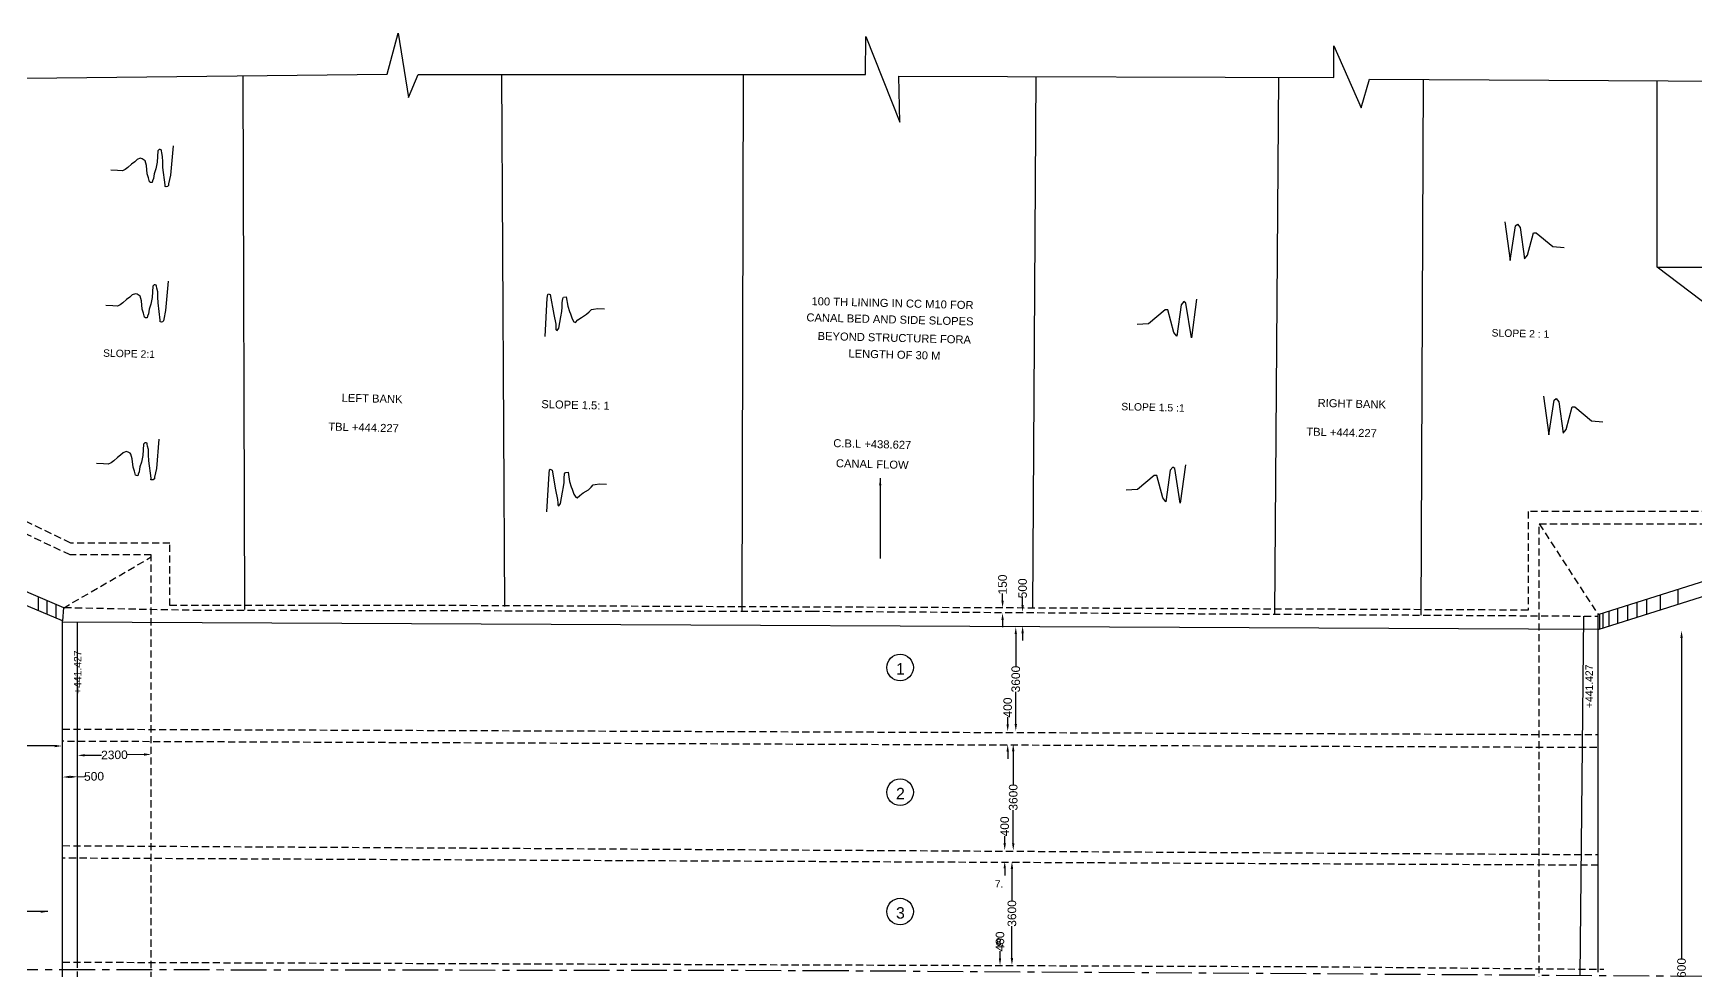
# Model space of a CAD drawing. Header units: millimetres. Extents: x 4403 to 145284, y 12011 to 109869.
# Drawn here: x 33812 to 91969, y 51321 to 84146 of the extents above; entities that cross this region are included whole.
import ezdxf

# ---------------------------------------------------------------- set-up
doc = ezdxf.new("R2010")
doc.units = ezdxf.units.MM
doc.header["$MEASUREMENT"] = 0
doc.linetypes.add('CENTER', pattern=[2, 1.25, -0.25, 0.25, -0.25])
doc.linetypes.add('DASHED', pattern=[0.75, 0.5, -0.25])
for name, color, linetype in [('DIM', 7, 'Continuous'), ('DWG', 7, 'Continuous'), ('TEXT', 7, 'Continuous')]:
    doc.layers.add(name, color=color, linetype=linetype)
doc.styles.get("Standard").update_dxf_attribs({"font": 'arial.ttf'})
doc.dimstyles.new('Civil', dxfattribs={"dimtxt": 300, "dimasz": 250, "dimexe": 0.1, "dimexo": 0.0625, "dimgap": 0.09, "dimtad": 0, "dimdec": 0, "dimzin": 12, "dimdsep": 46, "dimtxsty": 'Standard', "dimcen": 0.1, "dimse1": 1, "dimse2": 1, "dimadec": 0, "dimazin": 2, "dimtfac": 1, "dimtdec": 0, "dimtofl": 0, "dimtmove": 0, "dimatfit": 3, "dimfxl": 1, "dimfrac": 1, "dimtolj": 1, "dimtzin": 0, "dimarcsym": 0})

# ---------------------------------------------------------------- blocks, each defined once
blk = doc.blocks.new('*D42')
at = {"layer": 'Defpoints', "color": 0, "transparency": 16777216}
for p in [(18029, 58868), (34814, 59191), (34814, 58868)]:
    blk.add_point(p, dxfattribs=at)
at = {"layer": 'DIM', "color": 0, "lineweight": -2, "transparency": 16777216}
for p, q in [((18279, 59191), (25872, 59191)), ((34564, 59191), (26971, 59191))]:
    blk.add_line(p, q, dxfattribs=at)
at = {"layer": 'DIM', "color": 0, "transparency": 16777216}
for points in [[(18279, 59232), (18279, 59149), (18029, 59191)], [(34564, 59232), (34564, 59149), (34814, 59191)]]:
    blk.add_solid(points, dxfattribs=at)
at = {"layer": 'DIM', "color": 0, "transparency": 16777216, "insert": (26421, 59191), "char_height": 300, "attachment_point": 5}
blk.add_mtext('\\A1;17110', dxfattribs=at)
blk = doc.blocks.new('*D44')
at = {"layer": 'Defpoints', "color": 0, "transparency": 16777216}
for p in [(34839, 58022), (35358, 58114), (35359, 58034)]:
    blk.add_point(p, dxfattribs=at)
at = {"layer": 'DIM', "color": 0, "lineweight": -2, "transparency": 16777216}
for p, q in [((35088, 58108), (35108, 58109)), ((35358, 58114), (35607, 58120))]:
    blk.add_line(p, q, dxfattribs=at)
at = {"layer": 'DIM', "color": 0, "transparency": 16777216}
for points in [[(35087, 58150), (35089, 58067), (34838, 58103)], [(35107, 58150), (35109, 58067), (35358, 58114)]]:
    blk.add_solid(points, dxfattribs=at)
at = {"layer": 'DIM', "color": 0, "transparency": 16777216, "insert": (35938, 58127), "char_height": 300, "attachment_point": 5, "rotation": 1.26604}
blk.add_mtext('\\A1;500', dxfattribs=at)
blk = doc.blocks.new('*D45')
at = {"layer": 'Defpoints', "color": 0, "transparency": 16777216}
for p in [(35365, 58769), (37940, 58896), (37941, 58804)]:
    blk.add_point(p, dxfattribs=at)
at = {"layer": 'DIM', "color": 0, "lineweight": -2, "transparency": 16777216}
for p, q in [((35614, 58865), (36202, 58873)), ((37690, 58893), (37102, 58885))]:
    blk.add_line(p, q, dxfattribs=at)
at = {"layer": 'DIM', "color": 0, "transparency": 16777216}
for points in [[(35613, 58907), (35614, 58823), (35364, 58862)], [(37689, 58934), (37691, 58851), (37940, 58896)]]:
    blk.add_solid(points, dxfattribs=at)
at = {"layer": 'DIM', "color": 0, "transparency": 16777216, "insert": (36652, 58879), "char_height": 300, "attachment_point": 5, "rotation": 0.76659}
blk.add_mtext('\\A1;2300', dxfattribs=at)
blk = doc.blocks.new('*D59')
at = {"layer": 'Defpoints', "color": 0, "transparency": 16777216}
for p in [(67631, 51510), (68152, 51510), (68152, 51108)]:
    blk.add_point(p, dxfattribs=at)
at = {"layer": 'DIM', "color": 0, "lineweight": -2, "transparency": 16777216}
for p, q in [((67631, 51760), (67631, 52010)), ((67631, 50858), (67631, 50608))]:
    blk.add_line(p, q, dxfattribs=at)
at = {"layer": 'DIM', "color": 0, "transparency": 16777216}
for points in [[(67589, 51760), (67672, 51760), (67631, 51510)], [(67589, 50858), (67672, 50858), (67631, 51108)]]:
    blk.add_solid(points, dxfattribs=at)
at = {"layer": 'DIM', "color": 0, "transparency": 16777216, "insert": (67631, 52347), "char_height": 300, "attachment_point": 5, "rotation": 90}
blk.add_mtext('\\A1;400', dxfattribs=at)
blk = doc.blocks.new('*D60')
at = {"layer": 'Defpoints', "color": 0, "transparency": 16777216}
for p in [(68048, 55137), (68167, 55137), (68167, 51518)]:
    blk.add_point(p, dxfattribs=at)
at = {"layer": 'DIM', "color": 0, "lineweight": -2, "transparency": 16777216}
for p, q in [((68048, 54887), (68048, 53775)), ((68048, 51768), (68048, 52880))]:
    blk.add_line(p, q, dxfattribs=at)
at = {"layer": 'DIM', "color": 0, "transparency": 16777216}
for points in [[(68006, 54887), (68090, 54887), (68048, 55137)], [(68006, 51768), (68090, 51768), (68048, 51518)]]:
    blk.add_solid(points, dxfattribs=at)
at = {"layer": 'DIM', "color": 0, "transparency": 16777216, "insert": (68048, 53328), "char_height": 300, "attachment_point": 5, "rotation": 90}
blk.add_mtext('\\A1;3600', dxfattribs=at)
blk = doc.blocks.new('*D61')
at = {"layer": 'Defpoints', "color": 0, "transparency": 16777216}
for p in [(67795, 55539), (68033, 55539), (68033, 55152)]:
    blk.add_point(p, dxfattribs=at)
at = {"layer": 'DIM', "color": 0, "lineweight": -2, "transparency": 16777216}
for p, q in [((67795, 55789), (67795, 56039)), ((67795, 54902), (67795, 54652))]:
    blk.add_line(p, q, dxfattribs=at)
at = {"layer": 'DIM', "color": 0, "transparency": 16777216}
for points in [[(67753, 55789), (67836, 55789), (67795, 55539)], [(67753, 54902), (67836, 54902), (67795, 55152)]]:
    blk.add_solid(points, dxfattribs=at)
at = {"layer": 'DIM', "color": 0, "transparency": 16777216, "insert": (67795, 56376), "char_height": 300, "attachment_point": 5, "rotation": 90}
blk.add_mtext('\\A1;400', dxfattribs=at)
blk = doc.blocks.new('*D62')
at = {"layer": 'Defpoints', "color": 0, "transparency": 16777216}
for p in [(68093, 59256), (68153, 59256), (68153, 55533)]:
    blk.add_point(p, dxfattribs=at)
at = {"layer": 'DIM', "color": 0, "lineweight": -2, "transparency": 16777216}
for p, q in [((68093, 59006), (68093, 57842)), ((68093, 55783), (68093, 56947))]:
    blk.add_line(p, q, dxfattribs=at)
at = {"layer": 'DIM', "color": 0, "transparency": 16777216}
for points in [[(68051, 59006), (68135, 59006), (68093, 59256)], [(68051, 55783), (68135, 55783), (68093, 55533)]]:
    blk.add_solid(points, dxfattribs=at)
at = {"layer": 'DIM', "color": 0, "transparency": 16777216, "insert": (68093, 57394), "char_height": 300, "attachment_point": 5, "rotation": 90}
blk.add_mtext('\\A1;3600', dxfattribs=at)
blk = doc.blocks.new('*D63')
at = {"layer": 'Defpoints', "color": 0, "transparency": 16777216}
for p in [(67899, 59702), (68108, 59702), (68108, 59241)]:
    blk.add_point(p, dxfattribs=at)
at = {"layer": 'DIM', "color": 0, "lineweight": -2, "transparency": 16777216}
for p, q in [((67899, 59952), (67899, 60202)), ((67899, 58991), (67899, 58741))]:
    blk.add_line(p, q, dxfattribs=at)
at = {"layer": 'DIM', "color": 0, "transparency": 16777216}
for points in [[(67858, 59952), (67941, 59952), (67899, 59702)], [(67858, 58991), (67941, 58991), (67899, 59241)]]:
    blk.add_solid(points, dxfattribs=at)
at = {"layer": 'DIM', "color": 0, "transparency": 16777216, "insert": (67899, 60539), "char_height": 300, "attachment_point": 5, "rotation": 90}
blk.add_mtext('\\A1;400', dxfattribs=at)
blk = doc.blocks.new('*D64')
at = {"layer": 'Defpoints', "color": 0, "transparency": 16777216}
for p in [(68182, 63358), (68197, 63358), (68197, 59710)]:
    blk.add_point(p, dxfattribs=at)
at = {"layer": 'DIM', "color": 0, "lineweight": -2, "transparency": 16777216}
for p, q in [((68182, 63108), (68182, 61981)), ((68182, 59960), (68182, 61086))]:
    blk.add_line(p, q, dxfattribs=at)
at = {"layer": 'DIM', "color": 0, "transparency": 16777216}
for points in [[(68141, 63108), (68224, 63108), (68182, 63358)], [(68141, 59960), (68224, 59960), (68182, 59710)]]:
    blk.add_solid(points, dxfattribs=at)
at = {"layer": 'DIM', "color": 0, "transparency": 16777216, "insert": (68182, 61534), "char_height": 300, "attachment_point": 5, "rotation": 90}
blk.add_mtext('\\A1;3600', dxfattribs=at)
blk = doc.blocks.new('*D65')
at = {"layer": 'Defpoints', "color": 0, "transparency": 16777216}
for p in [(68197, 63879), (68421, 63879), (68197, 63388)]:
    blk.add_point(p, dxfattribs=at)
at = {"layer": 'DIM', "color": 0, "lineweight": -2, "transparency": 16777216}
for p, q in [((68421, 64129), (68421, 64379)), ((68421, 63138), (68421, 62888))]:
    blk.add_line(p, q, dxfattribs=at)
at = {"layer": 'DIM', "color": 0, "transparency": 16777216}
for points in [[(68379, 64129), (68463, 64129), (68421, 63879)], [(68379, 63138), (68463, 63138), (68421, 63388)]]:
    blk.add_solid(points, dxfattribs=at)
at = {"layer": 'DIM', "color": 0, "transparency": 16777216, "insert": (68421, 64710), "char_height": 300, "attachment_point": 5, "rotation": 90}
blk.add_mtext('\\A1;500', dxfattribs=at)
blk = doc.blocks.new('*D66')
at = {"layer": 'Defpoints', "color": 0, "transparency": 16777216}
for p in [(67720, 64028), (67825, 64028), (67825, 63849)]:
    blk.add_point(p, dxfattribs=at)
at = {"layer": 'DIM', "color": 0, "lineweight": -2, "transparency": 16777216}
for p, q in [((67720, 64278), (67720, 64528)), ((67720, 63599), (67720, 63349))]:
    blk.add_line(p, q, dxfattribs=at)
at = {"layer": 'DIM', "color": 0, "transparency": 16777216}
for points in [[(67679, 64278), (67762, 64278), (67720, 64028)], [(67679, 63599), (67762, 63599), (67720, 63849)]]:
    blk.add_solid(points, dxfattribs=at)
at = {"layer": 'DIM', "color": 0, "transparency": 16777216, "insert": (67720, 64845), "char_height": 300, "attachment_point": 5, "rotation": 90}
blk.add_mtext('\\A1;150', dxfattribs=at)
blk = doc.blocks.new('*D68')
at = {"layer": 'Defpoints', "color": 0, "transparency": 16777216}
for p in [(91472, 63224), (91780, 63224), (91780, 39149)]:
    blk.add_point(p, dxfattribs=at)
at = {"layer": 'DIM', "color": 0, "lineweight": -2, "transparency": 16777216}
for p, q in [((91472, 62974), (91472, 51753)), ((91472, 39399), (91472, 50620))]:
    blk.add_line(p, q, dxfattribs=at)
at = {"layer": 'DIM', "color": 0, "transparency": 16777216}
for points in [[(91430, 62974), (91514, 62974), (91472, 63224)], [(91430, 39399), (91514, 39399), (91472, 39149)]]:
    blk.add_solid(points, dxfattribs=at)
at = {"layer": 'DIM', "color": 0, "transparency": 16777216, "insert": (91472, 51187), "char_height": 300, "attachment_point": 5, "rotation": 90}
blk.add_mtext('\\A1;23600', dxfattribs=at)

msp = doc.modelspace()

# ---------------------------------------------------------------- linework, layer by layer
at = {"layer": 'DWG'}
for points in [[(7529.2, 82214.9), (21414.6, 82375.8), (21394.5, 83743.5), (22683, 81128.7), (23065.5, 82456.2), (46191.1, 82717.6), (46573.7, 84145.7), (46936.1, 81892.9), (47278.3, 82697.4), (62920.4, 82697.4), (62940.5, 84025.7), (64128.4, 81028.7), (64088.1, 82637.8), (79302.9, 82597.4), (79302.9, 83703.7), (80269.3, 81531.4), (80551.1, 82537.1), (95185.6, 82457.3), (95205.8, 83986), (96494.3, 80928.6), (97078.1, 82356.7), (114429.5, 81894), (114429.5, 83442.8)], [(41214.9, 63972.7), (41151.6, 82660.6)], [(50306.3, 64078.9), (50205.2, 82697.4)], [(58611.8, 63912.8), (58660.1, 82697.4)], [(68779.6, 64020.9), (68889.6, 82625.1)], [(77249.8, 63807), (77387.4, 82602.5)], [(82438.6, 82526.8), (82351.2, 63775.1)], [(92436.4, 67403.6), (92543.8, 74500.7), (90622.9, 75956.1), (90622.7, 82482.2)], [(38700.9, 80198.7), (38613, 79177.1), (38548.3, 78873.1), (38544.7, 78814.8), (38507.6, 78781.9), (38466, 78772.8), (38425.2, 78775.3), (38428.9, 78833.6), (38349.8, 79447.5), (38344.6, 79646.9), (38338.6, 79834.6), (38305.4, 79959.6), (38292.3, 80030.7), (38288.2, 80060.2), (38254, 80074), (38213.2, 80076.5), (38169.2, 80026.6), (38156.9, 79828.3), (38144.6, 79629.9), (38095.3, 79398.8), (38037.8, 79226.7), (38026.9, 79145.4), (38015.7, 79058.3), (37981.5, 78978.4), (37965.9, 78915), (37913.8, 78924), (37879.6, 78937.9), (37847.4, 79080.4), (37797.8, 79224), (37768.9, 79512.6), (37726.2, 79673.4), (37693, 79704.7), (37625.6, 79749.9), (37556.4, 79765.8), (37448.6, 79725.7), (37361.6, 79643.2), (37251.3, 79562.2), (37121, 79441.4), (37028.9, 79371), (36932.8, 79330.1), (36763.4, 79334.7), (36524.5, 79349.5)], [(85294.8, 77538.4), (85471.2, 76187.2), (85667.2, 77401.3), (85734.5, 77455.6), (85825.3, 77343.9), (85979, 76241.1), (86083.8, 76373.7), (86293.4, 77162.4), (86391.2, 77162.4), (86971.1, 76673.8), (87370.3, 76645.3)], [(90622.9, 75956.1), (114306.8, 75956.1)], [(38527.4, 75460), (38439.4, 74438.4), (38374.8, 74134.5), (38371.2, 74076.1), (38334, 74043.3), (38292.5, 74034.1), (38251.7, 74036.7), (38255.3, 74095), (38176.3, 74708.8), (38171.1, 74908.2), (38165.1, 75095.9), (38131.9, 75220.9), (38118.7, 75292), (38114.7, 75321.5), (38080.5, 75335.4), (38039.7, 75337.9), (37995.6, 75287.9), (37983.4, 75089.6), (37971.1, 74891.3), (37921.7, 74660.1), (37864.3, 74488), (37853.4, 74406.7), (37842.2, 74319.6), (37808, 74239.7), (37792.4, 74176.3), (37740.3, 74185.4), (37706, 74199.2), (37673.9, 74341.7), (37624.3, 74485.3), (37595.3, 74774), (37552.6, 74934.7), (37519.5, 74966), (37452.1, 75011.2), (37382.9, 75027.2), (37275.1, 74987), (37188.1, 74904.6), (37077.8, 74823.6), (36947.5, 74702.8), (36855.4, 74632.4), (36759.2, 74591.5), (36589.9, 74596.1), (36351, 74610.9)], [(51715.3, 73532.5), (51791.8, 74870.6), (51807.1, 75000.5), (51830.1, 75023.5), (51899, 74992.9), (52021.4, 74297.1), (52090.3, 73960.7), (52097.9, 73838.3), (52097.9, 73777.2), (52113.2, 73754.2), (52136.2, 73738.9), (52197.4, 73815.4), (52228, 74021.8), (52266.3, 74220.6), (52296.9, 74404.1), (52319.9, 74557.1), (52319.9, 74710), (52335.2, 74855.3), (52365.8, 74908.8), (52457.6, 74916.4), (52511.2, 74595.3), (52564.8, 74404.1), (52603, 74320), (52664.3, 74151.8), (52725.5, 74044.8), (52779.1, 74021.8), (52863.2, 74105.9), (52985.7, 74190.1), (53169.4, 74304.7), (53261.2, 74396.5), (53337.7, 74473), (53406.6, 74488.2), (53559.7, 74503.5), (53796.9, 74495.9)], [(74501.6, 74835.2), (74325.2, 73484), (74129.2, 74698.1), (74062, 74752.4), (73971.2, 74640.7), (73817.5, 73537.9), (73712.7, 73670.5), (73503.1, 74459.3), (73405.3, 74459.3), (72825.4, 73970.7), (72426.2, 73942.1)], [(88557, 51270.1), (88557, 63790.5), (100625.1, 67612.8), (100747.2, 72768.5), (101254.7, 72768.5)], [(18521.7, 71900.2), (18521.7, 68105.1), (25217.5, 68185.8), (34867.3, 64042.5), (34839.4, 63570.8)], [(86647.6, 71435.8), (86824, 70084.6), (87020, 71298.7), (87087.3, 71353), (87178.1, 71241.3), (87331.8, 70138.5), (87436.6, 70271.1), (87646.2, 71059.9), (87744, 71059.9), (88323.9, 70571.3), (88723.1, 70542.7)], [(38205.3, 69931.4), (38117.4, 68909.8), (38052.7, 68605.8), (38049.1, 68547.5), (38012, 68514.7), (37970.4, 68505.5), (37929.7, 68508), (37933.3, 68566.4), (37854.2, 69180.2), (37849, 69379.6), (37843, 69567.3), (37809.8, 69692.3), (37796.7, 69763.4), (37792.6, 69792.9), (37758.4, 69806.7), (37717.6, 69809.3), (37673.6, 69759.3), (37661.3, 69561), (37649, 69362.7), (37599.7, 69131.5), (37542.2, 68959.4), (37531.4, 68878.1), (37520.1, 68791), (37485.9, 68711.1), (37470.3, 68647.7), (37418.2, 68656.8), (37384, 68670.6), (37351.8, 68813.1), (37302.2, 68956.7), (37273.3, 69245.4), (37230.6, 69406.1), (37197.4, 69437.4), (37130, 69482.6), (37060.8, 69498.6), (36953, 69458.4), (36866, 69375.9), (36755.7, 69294.9), (36625.4, 69174.2), (36533.3, 69103.7), (36437.2, 69062.8), (36267.8, 69067.5), (36028.9, 69082.2)], [(51778.3, 67392.5), (51854.8, 68730.6), (51870.2, 68860.6), (51893.1, 68883.5), (51962, 68852.9), (52084.4, 68157.1), (52153.3, 67820.7), (52161, 67698.4), (52161, 67637.2), (52176.3, 67614.3), (52199.2, 67599), (52260.5, 67675.4), (52291.1, 67881.9), (52329.3, 68080.7), (52360, 68264.2), (52382.9, 68417.1), (52382.9, 68570), (52398.2, 68715.3), (52428.8, 68768.8), (52520.7, 68776.5), (52574.2, 68455.3), (52627.8, 68264.2), (52666.1, 68180.1), (52727.3, 68011.9), (52788.5, 67904.8), (52842.1, 67881.9), (52926.3, 67966), (53048.7, 68050.1), (53232.4, 68164.8), (53324.2, 68256.5), (53400.8, 68333), (53469.7, 68348.3), (53622.7, 68363.6), (53860, 68355.9)], [(74114.9, 69039.5), (73938.5, 67688.3), (73742.5, 68902.4), (73675.3, 68956.7), (73584.4, 68845), (73430.7, 67742.2), (73325.9, 67874.8), (73116.3, 68663.5), (73018.5, 68663.5), (72438.7, 68174.9), (72039.4, 68146.4)], [(34839.4, 43365.9), (34839.4, 63570.8), (25138.3, 67658.6), (7529.2, 67524.6)], [(88557, 63271.5), (101140, 67245.9), (114121.6, 66997.4)], [(91353.6, 64154.8), (91353.6, 64673.9)], [(33990.4, 63928.6), (33990.4, 64419)], [(34300.9, 63797.7), (34300.9, 64285.7)], [(34617.5, 63664.3), (34617.5, 64149.7)], [(89243.2, 63488.3), (89243.2, 64007.3)], [(89598.4, 63600.5), (89598.4, 64119.5)], [(89919.3, 63701.8), (89919.3, 64222)], [(90258.7, 63809), (90258.7, 64328.1)], [(90733.2, 63958.9), (90733.2, 64477.9)], [(88557, 63271.5), (34839.4, 63522.9)], [(35359.3, 51539.6), (35359.3, 63520.5)], [(88044.2, 63739.5), (87916.5, 51164.2)], [(88616.2, 63290.2), (88616.2, 63809.3)], [(88735.5, 63327.9), (88735.5, 63847)], [(88935.7, 63391.1), (88935.7, 63910.2)]]:
    msp.add_lwpolyline(points, dxfattribs=at)
at = {"layer": 'DWG', "linetype": 'DASHED', "ltscale": 500}
for points in [[(101683.1, 51071.5), (101683.1, 73160.2), (99053.9, 73160.2), (98918, 69410.2), (92436.4, 67403.6), (86101.4, 67403.6), (86101.4, 63947), (47837.1, 64110.3), (38595, 64110.3), (38595, 66297.4), (35121, 66297.4), (26859.6, 70298.8), (24776.3, 70298.8), (24776.3, 69069.7), (20572.6, 70024.7), (20572.6, 72348.8), (17586.7, 72348.8), (17586.7, 66355.7), (17586.7, 52939.5), (17483, 50254.9), (17328.5, 43268.7), (17338.6, 38967), (17351.3, 34798)], [(86492.1, 38483.6), (86492.1, 66968.9), (92453, 66968.9), (99332, 69097.4), (99387.7, 72808.3), (100747.2, 72768.5)], [(37940.9, 38664.7), (37940.9, 65878.1), (35101.5, 65878.1), (26735.6, 69866.1), (25183.4, 69866.1), (25183.4, 68671.2), (20150.3, 69713.8), (20150.3, 71900.2), (18521.7, 71900.2)], [(86492.1, 66968.9), (88557, 63790.5)], [(34866.1, 64021.6), (37940.9, 65808.2)], [(34895.8, 64038.9), (39436.6, 63949), (61060.4, 63908.2), (88557, 63736.3)], [(34839.4, 59784.2), (88557, 59589.2)], [(88504.4, 59132.8), (34839.4, 59354.6)], [(34839.4, 55702.3), (88557, 55388.2)], [(88557, 55015.1), (34839.4, 55263)], [(34839.4, 51625.2), (78492.3, 51467.4), (88753.5, 51372.9)], [(35359.3, 38671.2), (35359.3, 51539.6)]]:
    msp.add_lwpolyline(points, dxfattribs=at)
at = {"layer": 'DWG', "linetype": 'CENTER', "ltscale": 1000}
msp.add_lwpolyline([(6724, 50493.7), (6724, 51401.9), (61089.8, 51334.2), (96649.2, 51108.9), (107862, 51025.7), (114346.9, 51025.7), (114346.9, 50481.4)], dxfattribs=at)
at = {"layer": 'TEXT'}
for centre in [(64133.9, 61938.1), (64133.9, 57571.8), (64133.9, 53393.4)]:
    msp.add_circle(centre, 465.3, dxfattribs=at)

# ---------------------------------------------------------------- texts
for s, height, rotation, p in [('100 TH LINING IN CC M10 FOR', 280, 358.569107, (61032.6, 74626.9)), ('CANAL BED AND SIDE SLOPES', 280, 358.569107, (60855.7, 74059.6)), ('BEYOND STRUCTURE FORA', 280, 358.569107, (61246.6, 73408.6)), ('SLOPE 2 : 1', 260, 358.569107, (84823.8, 73529.9)), ('SLOPE 2:1', 260, 358.569107, (36251.2, 72820.2)), ('LENGTH OF 30 M', 280, 358.569107, (62326.4, 72794.8)), ('LEFT BANK', 280, 358.569107, (44596.3, 71244.7)), ('SLOPE 1.5: 1', 280, 358.569107, (51581.9, 71022.1)), ('SLOPE 1.5 :1', 260, 358.569107, (71869, 70948.2)), ('RIGHT BANK', 280, 358.569107, (78738.3, 71064.8)), ('TBL +444.227', 280, 358.569107, (44129.3, 70235.7)), ('C.B.L +438.627', 280, 358.569107, (61795.1, 69656.2)), ('TBL +444.227', 280, 358.569107, (78342, 70060.3)), ('CANAL FLOW', 280, 358.569107, (61887.5, 68952.3)), ('+441.427', 260, 90, (35496.1, 61011.1)), ('+441.427', 260, 90, (88369, 60517.4)), ('7.', 250, 358.569107, (67448.6, 54240.9)), ('8.', 250, 358.569107, (67477.1, 52214.1)), ('8.', 250, 358.569107, (67490.1, 52195.6))]:
    msp.add_text(s, height=height, rotation=rotation, dxfattribs=at).set_placement(p)
for s, p in [('1', (63991.4, 61692.3)), ('2', (63991.4, 57326.1)), ('3', (63991.4, 53147.7))]:
    msp.add_text(s, height=400, dxfattribs=at).set_placement(p)

# ---------------------------------------------------------------- dimensions: what is measured, and where the dimension line sits
at = {"layer": 'DIM'}
for p1, p2, distance, text, picture, middle in [((67824.8, 63849.1), (67824.8, 64027.8), 104.3, '150', '*D66', (67720.5, 64844.7)), ((68197.4, 63387.5), (68197.4, 63878.9), -223.6, '500', '*D65', (68421, 64709.9)), ((68197.4, 59709.5), (68197.4, 63357.7), 14.9, '3600', '*D64', (68182.5, 61533.6)), ((91779.6, 39148.9), (91779.6, 63224.5), 307.6, '23600', '*D68', (91472, 51186.7)), ((68107.8, 59240.7), (68107.8, 59702.3), 208.7, '400', '*D63', (67899.2, 60539.4)), ((18029.1, 58868.1), (34813.9, 58868.1), 322.5, '17110', '*D42', (26421.5, 59190.6)), ((35365.1, 58769.2), (37941.2, 58803.7), 92.5, '2300', '*D45', (36651.9, 58878.9)), ((68152.5, 55533), (68152.5, 59255.6), 59.6, '3600', '*D62', (68092.9, 57394.3)), ((34839.4, 58022.4), (35359.3, 58033.8), 80.4, '500', '*D44', (35938.4, 58127.1)), ((68033.2, 55151.6), (68033.2, 55538.8), 238.5, '400', '*D61', (67794.7, 56375.8)), ((68167.3, 51518.3), (68167.3, 55136.7), 119.2, '3600', '*D60', (68048.1, 53327.5)), ((68152.5, 51108.3), (68152.5, 51510.4), 521.6, '400', '*D59', (67630.8, 52347.4))]:
    dim = msp.add_aligned_dim(p1=p1, p2=p2, distance=distance, text=text, dimstyle='Civil', dxfattribs=at)
    dim.commit()
    dim.dimension.update_dxf_attribs({"geometry": picture, "text_midpoint": middle})

# ---------------------------------------------------------------- leaders
at = {"layer": 'TEXT'}
for points in [[(63440.8, 68563.2), (63440.8, 65757.9)], [(34321, 53390.9), (31237.2, 53390.9)]]:
    msp.add_leader(points, dimstyle='Civil', override={"dimgap": 0.09, "dimtad": 0}, dxfattribs=at)

doc.saveas('drawing.dxf')
